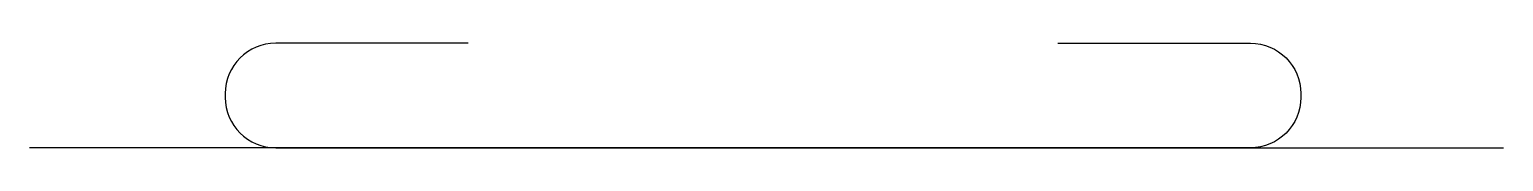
# Model space of a CAD drawing. Header units: metres. Extents: x -63065 to -60732, y -307444 to -307278.
import ezdxf

# ---------------------------------------------------------------- set-up
doc = ezdxf.new("R2010")
doc.units = ezdxf.units.M
doc.layers.add('STEEL', color=1, linetype='Continuous')

msp = doc.modelspace()

# ---------------------------------------------------------------- linework, layer by layer
at = {"layer": 'STEEL'}
for points in [[(-61437.17, -307277.95), (-61132.63, -307277.95, -0.41), (-61052.63, -307357.95), (-61052.63, -307364.35, -0.41), (-61132.63, -307444.35), (-63064.88, -307444.35)], [(-62370.68, -307277.95), (-62675.22, -307277.95, 0.41), (-62755.22, -307357.95), (-62755.22, -307364.35, 0.41), (-62675.22, -307444.35), (-60731.99, -307444.35)]]:
    msp.add_lwpolyline(points, format="xyb", dxfattribs=at)

doc.saveas('drawing.dxf')
